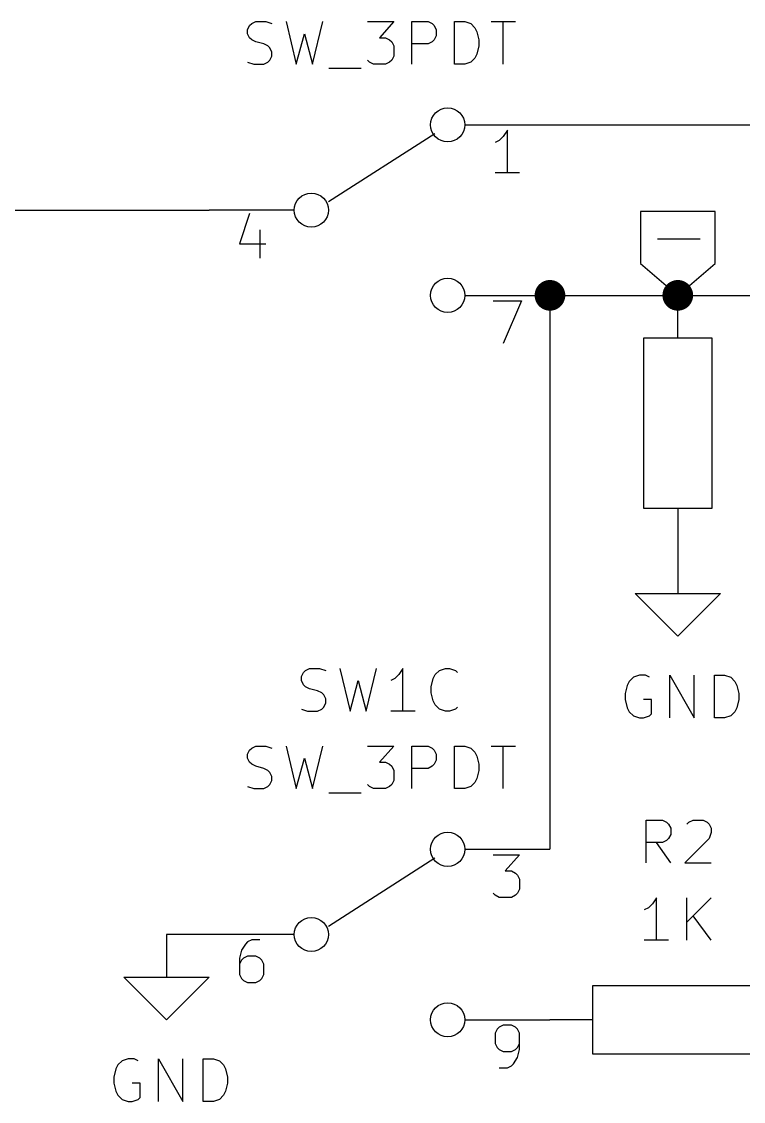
# Model space of a CAD drawing. Extents: x 0.4 to 11.3, y -7.9 to -0.4.
# Drawn here: x 2.53 to 3.377, y -2.996 to -1.729 of the extents above; entities that cross this region are included whole.
import ezdxf

# ---------------------------------------------------------------- set-up
doc = ezdxf.new("R2010")
doc.units = 0
doc.header["$MEASUREMENT"] = 0
for name, color, linetype in [('CYAN2', 4, 'CONTINUOUS'), ('GREEN3', 91, 'CONTINUOUS'), ('RED2', 1, 'CONTINUOUS'), ('RED3', 11, 'CONTINUOUS')]:
    doc.layers.add(name, color=color, linetype=linetype)

msp = doc.modelspace()

# ---------------------------------------------------------------- linework, layer by layer
at = {"layer": 'CYAN2', "linetype": 'CONTINUOUS'}
for p, q in [((2.79524, -1.73833), (2.79762, -1.73357)), ((2.79762, -1.73357), (2.8, -1.73119)), ((2.8, -1.73119), (2.80476, -1.7288)), ((2.80476, -1.7288), (2.81667, -1.7288)), ((2.81667, -1.7288), (2.82381, -1.73119)), ((2.84048, -1.7288), (2.85238, -1.7788)), ((2.87143, -1.7788), (2.88333, -1.7288)), ((2.93571, -1.7288), (2.96667, -1.7288)), ((2.96667, -1.7288), (2.95, -1.74785)), ((2.98809, -1.7788), (2.98809, -1.7288)), ((2.98809, -1.7288), (3.00714, -1.7288)), ((3.00714, -1.7288), (3.0119, -1.73119)), ((3.0119, -1.73119), (3.01428, -1.73357)), ((3.01428, -1.73357), (3.01666, -1.73833)), ((3.03809, -1.7788), (3.03809, -1.7288)), ((3.03809, -1.7288), (3.05, -1.7288)), ((3.05, -1.7288), (3.05714, -1.73119)), ((3.05714, -1.73119), (3.0619, -1.73595)), ((3.08095, -1.7288), (3.10952, -1.7288)), ((3.09524, -1.7788), (3.09524, -1.7288)), ((2.79524, -1.74309), (2.79524, -1.73833)), ((2.79762, -1.74785), (2.79524, -1.74309)), ((2.8, -1.75023), (2.79762, -1.74785)), ((2.85238, -1.7788), (2.86191, -1.74309)), ((2.86191, -1.74309), (2.87143, -1.7788)), ((2.95, -1.74785), (2.95714, -1.74785)), ((2.95714, -1.74785), (2.9619, -1.75023)), ((3.01666, -1.74547), (3.01428, -1.75023)), ((3.01666, -1.73833), (3.01666, -1.74547)), ((3.0619, -1.73595), (3.06428, -1.74071)), ((3.06428, -1.74071), (3.06666, -1.75023)), ((2.80476, -1.75261), (2.8, -1.75023)), ((2.81429, -1.755), (2.80476, -1.75261)), ((2.81905, -1.75737), (2.81429, -1.755)), ((2.82143, -1.75976), (2.81905, -1.75737)), ((2.82381, -1.76452), (2.82143, -1.75976)), ((2.9619, -1.75023), (2.96428, -1.75261)), ((2.96428, -1.75261), (2.96667, -1.75737)), ((2.96667, -1.75737), (2.96667, -1.76928)), ((3.00714, -1.755), (2.98809, -1.755)), ((3.0119, -1.75261), (3.00714, -1.755)), ((3.01428, -1.75023), (3.0119, -1.75261)), ((3.06666, -1.75737), (3.06428, -1.7669)), ((3.06666, -1.75023), (3.06666, -1.75737)), ((2.82143, -1.77404), (2.82381, -1.76928)), ((2.82381, -1.76928), (2.82381, -1.76452)), ((2.96667, -1.76928), (2.96428, -1.77404)), ((3.0619, -1.77166), (3.05714, -1.77643)), ((3.06428, -1.7669), (3.0619, -1.77166)), ((2.79524, -1.77643), (2.80238, -1.7788)), ((2.80238, -1.7788), (2.81429, -1.7788)), ((2.81429, -1.7788), (2.81905, -1.77643)), ((2.81905, -1.77643), (2.82143, -1.77404)), ((2.89048, -1.78357), (2.92857, -1.78357)), ((2.93809, -1.77643), (2.93571, -1.77404)), ((2.94285, -1.7788), (2.93809, -1.77643)), ((2.95714, -1.7788), (2.94285, -1.7788)), ((2.9619, -1.77643), (2.95714, -1.7788)), ((2.96428, -1.77404), (2.9619, -1.77643)), ((3.05, -1.7788), (3.03809, -1.7788)), ((3.05714, -1.77643), (3.05, -1.7788)), ((2.85833, -2.49733), (2.86071, -2.49257)), ((2.85833, -2.49733), (2.86071, -2.49257)), ((2.86071, -2.49257), (2.86309, -2.49019)), ((2.86071, -2.49257), (2.86309, -2.49019)), ((2.86309, -2.49019), (2.86786, -2.4878)), ((2.86309, -2.49019), (2.86786, -2.4878)), ((2.86786, -2.4878), (2.87976, -2.4878)), ((2.86786, -2.4878), (2.87976, -2.4878)), ((2.87976, -2.4878), (2.88691, -2.49019)), ((2.87976, -2.4878), (2.88691, -2.49019)), ((2.90357, -2.4878), (2.91548, -2.5378)), ((2.90357, -2.4878), (2.91548, -2.5378)), ((2.93452, -2.5378), (2.94643, -2.4878)), ((2.93452, -2.5378), (2.94643, -2.4878)), ((2.97262, -2.49495), (2.96785, -2.49971)), ((2.97262, -2.49495), (2.96785, -2.49971)), ((2.97738, -2.4878), (2.97262, -2.49495)), ((2.97738, -2.4878), (2.97262, -2.49495)), ((2.97738, -2.5378), (2.97738, -2.4878)), ((2.97738, -2.5378), (2.97738, -2.4878)), ((3.01309, -2.49971), (3.01547, -2.49495)), ((3.01309, -2.49971), (3.01547, -2.49495)), ((3.01547, -2.49495), (3.02024, -2.49019)), ((3.01547, -2.49495), (3.02024, -2.49019)), ((3.02024, -2.49019), (3.02738, -2.4878)), ((3.02024, -2.49019), (3.02738, -2.4878)), ((3.02738, -2.4878), (3.03214, -2.4878)), ((3.02738, -2.4878), (3.03214, -2.4878)), ((3.03214, -2.4878), (3.03928, -2.49019)), ((3.03214, -2.4878), (3.03928, -2.49019)), ((3.03928, -2.49019), (3.04166, -2.49257)), ((3.03928, -2.49019), (3.04166, -2.49257)), ((3.255, -2.4958), (3.24786, -2.49819)), ((3.255, -2.4958), (3.24786, -2.49819)), ((3.26214, -2.4958), (3.255, -2.4958)), ((3.26214, -2.4958), (3.255, -2.4958)), ((3.26691, -2.49819), (3.26214, -2.4958)), ((3.26691, -2.49819), (3.26214, -2.4958)), ((3.29071, -2.5458), (3.29071, -2.4958)), ((3.29071, -2.4958), (3.31928, -2.5458)), ((3.29071, -2.5458), (3.29071, -2.4958)), ((3.29071, -2.4958), (3.31928, -2.5458)), ((3.31928, -2.5458), (3.31928, -2.4958)), ((3.31928, -2.5458), (3.31928, -2.4958)), ((3.34309, -2.5458), (3.34309, -2.4958)), ((3.34309, -2.4958), (3.355, -2.4958)), ((3.34309, -2.5458), (3.34309, -2.4958)), ((3.34309, -2.4958), (3.355, -2.4958)), ((3.355, -2.4958), (3.36214, -2.49819)), ((3.355, -2.4958), (3.36214, -2.49819)), ((2.85833, -2.50209), (2.85833, -2.49733)), ((2.85833, -2.50209), (2.85833, -2.49733)), ((2.86071, -2.50685), (2.85833, -2.50209)), ((2.86071, -2.50685), (2.85833, -2.50209)), ((2.86309, -2.50923), (2.86071, -2.50685)), ((2.86309, -2.50923), (2.86071, -2.50685)), ((2.91548, -2.5378), (2.925, -2.50209)), ((2.91548, -2.5378), (2.925, -2.50209)), ((2.925, -2.50209), (2.93452, -2.5378)), ((2.925, -2.50209), (2.93452, -2.5378)), ((2.96785, -2.49971), (2.96309, -2.50209)), ((2.96785, -2.49971), (2.96309, -2.50209)), ((3.01071, -2.50923), (3.01309, -2.49971)), ((3.01071, -2.50923), (3.01309, -2.49971)), ((3.24071, -2.50771), (3.23833, -2.51723)), ((3.24071, -2.50771), (3.23833, -2.51723)), ((3.24309, -2.50295), (3.24071, -2.50771)), ((3.24309, -2.50295), (3.24071, -2.50771)), ((3.24786, -2.49819), (3.24309, -2.50295)), ((3.24786, -2.49819), (3.24309, -2.50295)), ((3.36214, -2.49819), (3.36691, -2.50295)), ((3.36214, -2.49819), (3.36691, -2.50295)), ((3.36691, -2.50295), (3.36929, -2.50771)), ((3.36691, -2.50295), (3.36929, -2.50771)), ((3.36929, -2.50771), (3.37167, -2.51723)), ((3.36929, -2.50771), (3.37167, -2.51723)), ((2.86786, -2.51161), (2.86309, -2.50923)), ((2.86786, -2.51161), (2.86309, -2.50923)), ((2.87738, -2.514), (2.86786, -2.51161)), ((2.87738, -2.514), (2.86786, -2.51161)), ((2.88214, -2.51637), (2.87738, -2.514)), ((2.88214, -2.51637), (2.87738, -2.514)), ((2.88452, -2.51876), (2.88214, -2.51637)), ((2.88452, -2.51876), (2.88214, -2.51637)), ((2.88691, -2.52352), (2.88452, -2.51876)), ((2.88691, -2.52352), (2.88452, -2.51876)), ((3.01071, -2.51637), (3.01071, -2.50923)), ((3.01071, -2.51637), (3.01071, -2.50923)), ((3.01309, -2.5259), (3.01071, -2.51637)), ((3.01309, -2.5259), (3.01071, -2.51637)), ((3.23833, -2.51723), (3.23833, -2.52437)), ((3.23833, -2.51723), (3.23833, -2.52437)), ((3.37167, -2.51723), (3.37167, -2.52437)), ((3.37167, -2.51723), (3.37167, -2.52437)), ((2.88214, -2.53543), (2.88452, -2.53304)), ((2.88214, -2.53543), (2.88452, -2.53304)), ((2.88452, -2.53304), (2.88691, -2.52828)), ((2.88452, -2.53304), (2.88691, -2.52828)), ((2.88691, -2.52828), (2.88691, -2.52352)), ((2.88691, -2.52828), (2.88691, -2.52352)), ((3.01547, -2.53066), (3.01309, -2.5259)), ((3.01547, -2.53066), (3.01309, -2.5259)), ((3.02024, -2.53543), (3.01547, -2.53066)), ((3.02024, -2.53543), (3.01547, -2.53066)), ((3.04166, -2.53304), (3.03928, -2.53543)), ((3.04166, -2.53304), (3.03928, -2.53543)), ((3.23833, -2.52437), (3.24071, -2.5339)), ((3.23833, -2.52437), (3.24071, -2.5339)), ((3.24071, -2.5339), (3.24309, -2.53866)), ((3.24071, -2.5339), (3.24309, -2.53866)), ((3.26928, -2.52437), (3.25976, -2.52437)), ((3.26928, -2.52437), (3.25976, -2.52437)), ((3.26928, -2.54104), (3.26928, -2.52437)), ((3.26928, -2.54104), (3.26928, -2.52437)), ((3.36929, -2.5339), (3.36691, -2.53866)), ((3.36929, -2.5339), (3.36691, -2.53866)), ((3.37167, -2.52437), (3.36929, -2.5339)), ((3.37167, -2.52437), (3.36929, -2.5339)), ((2.85833, -2.53543), (2.86548, -2.5378)), ((2.85833, -2.53543), (2.86548, -2.5378)), ((2.86548, -2.5378), (2.87738, -2.5378)), ((2.86548, -2.5378), (2.87738, -2.5378)), ((2.87738, -2.5378), (2.88214, -2.53543)), ((2.87738, -2.5378), (2.88214, -2.53543)), ((2.99167, -2.5378), (2.96309, -2.5378)), ((2.99167, -2.5378), (2.96309, -2.5378)), ((3.02738, -2.5378), (3.02024, -2.53543)), ((3.02738, -2.5378), (3.02024, -2.53543)), ((3.03214, -2.5378), (3.02738, -2.5378)), ((3.03214, -2.5378), (3.02738, -2.5378)), ((3.03928, -2.53543), (3.03214, -2.5378)), ((3.03928, -2.53543), (3.03214, -2.5378)), ((3.24309, -2.53866), (3.24786, -2.54343)), ((3.24309, -2.53866), (3.24786, -2.54343)), ((3.24786, -2.54343), (3.255, -2.5458)), ((3.24786, -2.54343), (3.255, -2.5458)), ((3.255, -2.5458), (3.25976, -2.5458)), ((3.255, -2.5458), (3.25976, -2.5458)), ((3.25976, -2.5458), (3.26691, -2.54343)), ((3.25976, -2.5458), (3.26691, -2.54343)), ((3.26691, -2.54343), (3.26928, -2.54104)), ((3.26691, -2.54343), (3.26928, -2.54104)), ((3.355, -2.5458), (3.34309, -2.5458)), ((3.355, -2.5458), (3.34309, -2.5458)), ((3.36214, -2.54343), (3.355, -2.5458)), ((3.36214, -2.54343), (3.355, -2.5458)), ((3.36691, -2.53866), (3.36214, -2.54343)), ((3.36691, -2.53866), (3.36214, -2.54343)), ((2.79524, -2.58833), (2.79762, -2.58357)), ((2.79524, -2.58833), (2.79762, -2.58357)), ((2.79762, -2.58357), (2.8, -2.58119)), ((2.79762, -2.58357), (2.8, -2.58119)), ((2.8, -2.58119), (2.80476, -2.5788)), ((2.8, -2.58119), (2.80476, -2.5788)), ((2.80476, -2.5788), (2.81667, -2.5788)), ((2.80476, -2.5788), (2.81667, -2.5788)), ((2.81667, -2.5788), (2.82381, -2.58119)), ((2.81667, -2.5788), (2.82381, -2.58119)), ((2.84048, -2.5788), (2.85238, -2.6288)), ((2.84048, -2.5788), (2.85238, -2.6288)), ((2.87143, -2.6288), (2.88333, -2.5788)), ((2.87143, -2.6288), (2.88333, -2.5788)), ((2.93571, -2.5788), (2.96667, -2.5788)), ((2.93571, -2.5788), (2.96667, -2.5788)), ((2.96667, -2.5788), (2.95, -2.59785)), ((2.96667, -2.5788), (2.95, -2.59785)), ((2.98809, -2.6288), (2.98809, -2.5788)), ((2.98809, -2.5788), (3.00714, -2.5788)), ((2.98809, -2.6288), (2.98809, -2.5788)), ((2.98809, -2.5788), (3.00714, -2.5788)), ((3.00714, -2.5788), (3.0119, -2.58119)), ((3.00714, -2.5788), (3.0119, -2.58119)), ((3.0119, -2.58119), (3.01428, -2.58357)), ((3.0119, -2.58119), (3.01428, -2.58357)), ((3.01428, -2.58357), (3.01666, -2.58833)), ((3.01428, -2.58357), (3.01666, -2.58833)), ((3.03809, -2.6288), (3.03809, -2.5788)), ((3.03809, -2.5788), (3.05, -2.5788)), ((3.03809, -2.6288), (3.03809, -2.5788)), ((3.03809, -2.5788), (3.05, -2.5788)), ((3.05, -2.5788), (3.05714, -2.58119)), ((3.05, -2.5788), (3.05714, -2.58119)), ((3.05714, -2.58119), (3.0619, -2.58595)), ((3.05714, -2.58119), (3.0619, -2.58595)), ((3.08095, -2.5788), (3.10952, -2.5788)), ((3.08095, -2.5788), (3.10952, -2.5788)), ((3.09524, -2.6288), (3.09524, -2.5788)), ((3.09524, -2.6288), (3.09524, -2.5788)), ((2.79524, -2.59309), (2.79524, -2.58833)), ((2.79524, -2.59309), (2.79524, -2.58833)), ((2.79762, -2.59785), (2.79524, -2.59309)), ((2.79762, -2.59785), (2.79524, -2.59309)), ((2.85238, -2.6288), (2.86191, -2.59309)), ((2.85238, -2.6288), (2.86191, -2.59309)), ((2.86191, -2.59309), (2.87143, -2.6288)), ((2.86191, -2.59309), (2.87143, -2.6288)), ((3.01666, -2.59547), (3.01428, -2.60023)), ((3.01666, -2.59547), (3.01428, -2.60023)), ((3.01666, -2.58833), (3.01666, -2.59547)), ((3.01666, -2.58833), (3.01666, -2.59547)), ((3.0619, -2.58595), (3.06428, -2.59071)), ((3.0619, -2.58595), (3.06428, -2.59071)), ((3.06428, -2.59071), (3.06666, -2.60023)), ((3.06428, -2.59071), (3.06666, -2.60023)), ((2.8, -2.60023), (2.79762, -2.59785)), ((2.8, -2.60023), (2.79762, -2.59785)), ((2.80476, -2.60261), (2.8, -2.60023)), ((2.80476, -2.60261), (2.8, -2.60023)), ((2.81429, -2.605), (2.80476, -2.60261)), ((2.81429, -2.605), (2.80476, -2.60261)), ((2.81905, -2.60737), (2.81429, -2.605)), ((2.81905, -2.60737), (2.81429, -2.605)), ((2.82143, -2.60976), (2.81905, -2.60737)), ((2.82143, -2.60976), (2.81905, -2.60737)), ((2.82381, -2.61452), (2.82143, -2.60976)), ((2.82381, -2.61452), (2.82143, -2.60976)), ((2.95, -2.59785), (2.95714, -2.59785)), ((2.95, -2.59785), (2.95714, -2.59785)), ((2.95714, -2.59785), (2.9619, -2.60023)), ((2.95714, -2.59785), (2.9619, -2.60023)), ((2.9619, -2.60023), (2.96428, -2.60261)), ((2.9619, -2.60023), (2.96428, -2.60261)), ((2.96428, -2.60261), (2.96667, -2.60737)), ((2.96428, -2.60261), (2.96667, -2.60737)), ((2.96667, -2.60737), (2.96667, -2.61928)), ((2.96667, -2.60737), (2.96667, -2.61928)), ((3.00714, -2.605), (2.98809, -2.605)), ((3.00714, -2.605), (2.98809, -2.605)), ((3.0119, -2.60261), (3.00714, -2.605)), ((3.0119, -2.60261), (3.00714, -2.605)), ((3.01428, -2.60023), (3.0119, -2.60261)), ((3.01428, -2.60023), (3.0119, -2.60261)), ((3.06666, -2.60737), (3.06428, -2.6169)), ((3.06666, -2.60737), (3.06428, -2.6169)), ((3.06666, -2.60023), (3.06666, -2.60737)), ((3.06666, -2.60023), (3.06666, -2.60737)), ((2.82143, -2.62404), (2.82381, -2.61928)), ((2.82143, -2.62404), (2.82381, -2.61928)), ((2.82381, -2.61928), (2.82381, -2.61452)), ((2.82381, -2.61928), (2.82381, -2.61452)), ((2.96667, -2.61928), (2.96428, -2.62404)), ((2.96667, -2.61928), (2.96428, -2.62404)), ((3.0619, -2.62166), (3.05714, -2.62643)), ((3.0619, -2.62166), (3.05714, -2.62643)), ((3.06428, -2.6169), (3.0619, -2.62166)), ((3.06428, -2.6169), (3.0619, -2.62166)), ((2.79524, -2.62643), (2.80238, -2.6288)), ((2.79524, -2.62643), (2.80238, -2.6288)), ((2.80238, -2.6288), (2.81429, -2.6288)), ((2.80238, -2.6288), (2.81429, -2.6288)), ((2.81429, -2.6288), (2.81905, -2.62643)), ((2.81429, -2.6288), (2.81905, -2.62643)), ((2.81905, -2.62643), (2.82143, -2.62404)), ((2.81905, -2.62643), (2.82143, -2.62404)), ((2.89048, -2.63357), (2.92857, -2.63357)), ((2.89048, -2.63357), (2.92857, -2.63357)), ((2.93809, -2.62643), (2.93571, -2.62404)), ((2.93809, -2.62643), (2.93571, -2.62404)), ((2.94285, -2.6288), (2.93809, -2.62643)), ((2.94285, -2.6288), (2.93809, -2.62643)), ((2.95714, -2.6288), (2.94285, -2.6288)), ((2.95714, -2.6288), (2.94285, -2.6288)), ((2.9619, -2.62643), (2.95714, -2.6288)), ((2.9619, -2.62643), (2.95714, -2.6288)), ((2.96428, -2.62404), (2.9619, -2.62643)), ((2.96428, -2.62404), (2.9619, -2.62643)), ((3.05, -2.6288), (3.03809, -2.6288)), ((3.05, -2.6288), (3.03809, -2.6288)), ((3.05714, -2.62643), (3.05, -2.6288)), ((3.05714, -2.62643), (3.05, -2.6288)), ((3.26309, -2.7158), (3.26309, -2.6658)), ((3.26309, -2.6658), (3.28214, -2.6658)), ((3.26309, -2.7158), (3.26309, -2.6658)), ((3.26309, -2.6658), (3.28214, -2.6658)), ((3.28214, -2.6658), (3.28691, -2.66819)), ((3.28214, -2.6658), (3.28691, -2.66819)), ((3.28691, -2.66819), (3.28929, -2.67057)), ((3.28691, -2.66819), (3.28929, -2.67057)), ((3.28929, -2.67057), (3.29167, -2.67533)), ((3.28929, -2.67057), (3.29167, -2.67533)), ((3.31072, -2.67057), (3.31309, -2.66819)), ((3.31072, -2.67057), (3.31309, -2.66819)), ((3.31309, -2.66819), (3.31786, -2.6658)), ((3.31309, -2.66819), (3.31786, -2.6658)), ((3.31786, -2.6658), (3.32976, -2.6658)), ((3.31786, -2.6658), (3.32976, -2.6658)), ((3.32976, -2.6658), (3.33452, -2.66819)), ((3.32976, -2.6658), (3.33452, -2.66819)), ((3.33452, -2.66819), (3.33691, -2.67057)), ((3.33452, -2.66819), (3.33691, -2.67057)), ((3.33691, -2.67057), (3.33929, -2.67533)), ((3.33691, -2.67057), (3.33929, -2.67533)), ((3.29167, -2.68247), (3.28929, -2.68723)), ((3.29167, -2.68247), (3.28929, -2.68723)), ((3.29167, -2.67533), (3.29167, -2.68247)), ((3.29167, -2.67533), (3.29167, -2.68247)), ((3.33929, -2.68009), (3.33691, -2.68723)), ((3.33929, -2.68009), (3.33691, -2.68723)), ((3.33929, -2.67533), (3.33929, -2.68009)), ((3.33929, -2.67533), (3.33929, -2.68009)), ((3.28214, -2.692), (3.26309, -2.692)), ((3.28214, -2.692), (3.26309, -2.692)), ((3.29167, -2.7158), (3.275, -2.692)), ((3.29167, -2.7158), (3.275, -2.692)), ((3.28691, -2.68961), (3.28214, -2.692)), ((3.28691, -2.68961), (3.28214, -2.692)), ((3.28929, -2.68723), (3.28691, -2.68961)), ((3.28929, -2.68723), (3.28691, -2.68961)), ((3.33691, -2.68723), (3.30833, -2.7158)), ((3.33691, -2.68723), (3.30833, -2.7158)), ((3.30833, -2.7158), (3.33929, -2.7158)), ((3.30833, -2.7158), (3.33929, -2.7158)), ((3.275, -2.7568), (3.27024, -2.76395)), ((3.275, -2.7568), (3.27024, -2.76395)), ((3.275, -2.8068), (3.275, -2.7568)), ((3.275, -2.8068), (3.275, -2.7568)), ((3.31071, -2.8068), (3.31071, -2.7568)), ((3.33928, -2.7568), (3.31071, -2.78537)), ((3.31071, -2.8068), (3.31071, -2.7568)), ((3.33928, -2.7568), (3.31071, -2.78537)), ((3.26548, -2.76871), (3.26072, -2.77109)), ((3.26548, -2.76871), (3.26072, -2.77109)), ((3.27024, -2.76395), (3.26548, -2.76871)), ((3.27024, -2.76395), (3.26548, -2.76871)), ((3.33928, -2.8068), (3.31786, -2.77823)), ((3.33928, -2.8068), (3.31786, -2.77823)), ((3.28929, -2.8068), (3.26072, -2.8068)), ((3.28929, -2.8068), (3.26072, -2.8068)), ((2.64786, -2.94819), (2.64309, -2.95295)), ((2.64786, -2.94819), (2.64309, -2.95295)), ((2.655, -2.9458), (2.64786, -2.94819)), ((2.655, -2.9458), (2.64786, -2.94819)), ((2.66214, -2.9458), (2.655, -2.9458)), ((2.66214, -2.9458), (2.655, -2.9458)), ((2.66691, -2.94819), (2.66214, -2.9458)), ((2.66691, -2.94819), (2.66214, -2.9458)), ((2.69071, -2.9958), (2.69071, -2.9458)), ((2.69071, -2.9458), (2.71928, -2.9958)), ((2.69071, -2.9958), (2.69071, -2.9458)), ((2.69071, -2.9458), (2.71928, -2.9958)), ((2.71928, -2.9958), (2.71928, -2.9458)), ((2.71928, -2.9958), (2.71928, -2.9458)), ((2.74309, -2.9958), (2.74309, -2.9458)), ((2.74309, -2.9458), (2.755, -2.9458)), ((2.74309, -2.9958), (2.74309, -2.9458)), ((2.74309, -2.9458), (2.755, -2.9458)), ((2.755, -2.9458), (2.76214, -2.94819)), ((2.755, -2.9458), (2.76214, -2.94819)), ((2.76214, -2.94819), (2.76691, -2.95295)), ((2.76214, -2.94819), (2.76691, -2.95295)), ((2.64071, -2.95771), (2.63833, -2.96723)), ((2.64071, -2.95771), (2.63833, -2.96723)), ((2.64309, -2.95295), (2.64071, -2.95771)), ((2.64309, -2.95295), (2.64071, -2.95771)), ((2.76691, -2.95295), (2.76929, -2.95771)), ((2.76691, -2.95295), (2.76929, -2.95771)), ((2.76929, -2.95771), (2.77167, -2.96723)), ((2.76929, -2.95771), (2.77167, -2.96723)), ((2.63833, -2.96723), (2.63833, -2.97437)), ((2.63833, -2.96723), (2.63833, -2.97437)), ((2.63833, -2.97437), (2.64071, -2.9839)), ((2.63833, -2.97437), (2.64071, -2.9839)), ((2.66928, -2.97437), (2.65976, -2.97437)), ((2.66928, -2.97437), (2.65976, -2.97437)), ((2.66928, -2.99104), (2.66928, -2.97437)), ((2.66928, -2.99104), (2.66928, -2.97437)), ((2.77167, -2.97437), (2.76929, -2.9839)), ((2.77167, -2.97437), (2.76929, -2.9839)), ((2.77167, -2.96723), (2.77167, -2.97437)), ((2.77167, -2.96723), (2.77167, -2.97437)), ((2.64071, -2.9839), (2.64309, -2.98866)), ((2.64071, -2.9839), (2.64309, -2.98866)), ((2.64309, -2.98866), (2.64786, -2.99343)), ((2.64309, -2.98866), (2.64786, -2.99343)), ((2.76691, -2.98866), (2.76214, -2.99343)), ((2.76691, -2.98866), (2.76214, -2.99343)), ((2.76929, -2.9839), (2.76691, -2.98866)), ((2.76929, -2.9839), (2.76691, -2.98866)), ((2.64786, -2.99343), (2.655, -2.9958)), ((2.64786, -2.99343), (2.655, -2.9958)), ((2.655, -2.9958), (2.65976, -2.9958)), ((2.655, -2.9958), (2.65976, -2.9958)), ((2.65976, -2.9958), (2.66691, -2.99343)), ((2.65976, -2.9958), (2.66691, -2.99343)), ((2.66691, -2.99343), (2.66928, -2.99104)), ((2.66691, -2.99343), (2.66928, -2.99104)), ((2.755, -2.9958), (2.74309, -2.9958)), ((2.755, -2.9958), (2.74309, -2.9958)), ((2.76214, -2.99343), (2.755, -2.9958)), ((2.76214, -2.99343), (2.755, -2.9958))]:
    msp.add_line(p, q, dxfattribs=at)
at = {"layer": 'GREEN3', "linetype": 'CONTINUOUS'}
for p, q in [((3.15, -1.85), (4.83, -1.85)), ((2.47, -1.95), (2.75, -1.95)), ((3.15, -2.05), (3.15, -2.7)), ((3.15, -2.05), (3.3, -2.05)), ((3.3, -2.05), (3.5, -2.05)), ((2.75, -2.8), (2.7, -2.8))]:
    msp.add_line(p, q, dxfattribs=at)
at = {"layer": 'GREEN3', "const_width": 0.018}
for points in [[(3.141, -2.05, 1), (3.159, -2.05, 1)], [(3.291, -2.05, 1), (3.309, -2.05, 1)]]:
    msp.add_lwpolyline(points, format="xyb", close=True, dxfattribs=at)
at = {"layer": 'RED2', "linetype": 'CONTINUOUS'}
for p, q in [((2.89, -1.94), (3.015, -1.86)), ((3.05, -1.85), (3.15, -1.85)), ((2.85, -1.95), (2.75, -1.95)), ((3.3, -1.9518), (3.25624, -1.9518)), ((3.25624, -1.9518), (3.25624, -2.0125)), ((3.34376, -1.9518), (3.3, -1.9518)), ((3.34376, -2.0125), (3.34376, -1.9518)), ((3.32638, -1.98398), (3.27638, -1.98398)), ((3.25624, -2.0125), (3.3, -2.05)), ((3.3, -2.05), (3.34376, -2.0125)), ((3.05, -2.05), (3.15, -2.05)), ((3.3, -2.1), (3.3, -2.05)), ((3.3, -2.1), (3.3, -2.05)), ((3.26, -2.3), (3.26, -2.1)), ((3.26, -2.1), (3.34, -2.1)), ((3.34, -2.1), (3.34, -2.3)), ((3.34, -2.3), (3.26, -2.3)), ((3.3, -2.3), (3.3, -2.35)), ((3.3, -2.3), (3.3, -2.35)), ((3.3, -2.35), (3.3, -2.4)), ((3.3, -2.45), (3.25, -2.4)), ((3.25, -2.4), (3.3, -2.4)), ((3.3, -2.4), (3.35, -2.4)), ((3.35, -2.4), (3.3, -2.45)), ((2.89, -2.79), (3.015, -2.71)), ((3.05, -2.7), (3.15, -2.7)), ((3.05, -2.7), (3.15, -2.7)), ((2.7, -2.8), (2.7, -2.85)), ((2.85, -2.8), (2.75, -2.8)), ((2.85, -2.8), (2.75, -2.8)), ((2.7, -2.9), (2.65, -2.85)), ((2.65, -2.85), (2.7, -2.85)), ((2.7, -2.85), (2.75, -2.85)), ((2.75, -2.85), (2.7, -2.9)), ((3.2, -2.86), (3.2, -2.94)), ((3.4, -2.86), (3.2, -2.86)), ((3.05, -2.9), (3.15, -2.9)), ((3.05, -2.9), (3.15, -2.9)), ((3.2, -2.9), (3.15, -2.9)), ((3.2, -2.9), (3.15, -2.9)), ((3.2, -2.94), (3.4, -2.94))]:
    msp.add_line(p, q, dxfattribs=at)
at = {"layer": 'RED2'}
for centre in [(3.03, -1.85), (2.87, -1.95), (3.03, -2.05), (3.03, -2.7), (2.87, -2.8), (3.03, -2.9)]:
    msp.add_circle(centre, 0.02, dxfattribs=at)
at = {"layer": 'RED3', "linetype": 'CONTINUOUS'}
for p, q in [((3.1, -1.85638), (3.09524, -1.86352)), ((3.1, -1.90638), (3.1, -1.85638)), ((3.09048, -1.86828), (3.08572, -1.87067)), ((3.09524, -1.86352), (3.09048, -1.86828)), ((3.11429, -1.90638), (3.08572, -1.90638)), ((2.79762, -1.954), (2.78572, -1.98971)), ((2.80952, -1.97305), (2.80952, -2.00638)), ((2.78572, -1.98971), (2.81667, -1.98971)), ((3.08333, -2.05638), (3.11667, -2.05638)), ((3.11667, -2.05638), (3.09524, -2.10638)), ((3.08333, -2.70638), (3.11429, -2.70638)), ((3.08333, -2.70638), (3.11429, -2.70638)), ((3.11429, -2.70638), (3.09762, -2.72543)), ((3.11429, -2.70638), (3.09762, -2.72543)), ((3.09762, -2.72543), (3.10476, -2.72543)), ((3.09762, -2.72543), (3.10476, -2.72543)), ((3.10476, -2.72543), (3.10952, -2.72781)), ((3.10476, -2.72543), (3.10952, -2.72781)), ((3.10952, -2.72781), (3.11191, -2.73019)), ((3.10952, -2.72781), (3.11191, -2.73019)), ((3.11191, -2.73019), (3.11429, -2.73495)), ((3.11191, -2.73019), (3.11429, -2.73495)), ((3.11429, -2.73495), (3.11429, -2.74685)), ((3.11429, -2.73495), (3.11429, -2.74685)), ((3.11429, -2.74685), (3.11191, -2.75162)), ((3.11429, -2.74685), (3.11191, -2.75162)), ((3.08572, -2.754), (3.08333, -2.75162)), ((3.08572, -2.754), (3.08333, -2.75162)), ((3.09048, -2.75638), (3.08572, -2.754)), ((3.09048, -2.75638), (3.08572, -2.754)), ((3.10476, -2.75638), (3.09048, -2.75638)), ((3.10476, -2.75638), (3.09048, -2.75638)), ((3.10952, -2.754), (3.10476, -2.75638)), ((3.10952, -2.754), (3.10476, -2.75638)), ((3.11191, -2.75162), (3.10952, -2.754)), ((3.11191, -2.75162), (3.10952, -2.754)), ((2.79286, -2.81114), (2.78809, -2.81828)), ((2.79286, -2.81114), (2.78809, -2.81828)), ((2.79524, -2.80876), (2.79286, -2.81114)), ((2.79524, -2.80876), (2.79286, -2.81114)), ((2.8, -2.80638), (2.79524, -2.80876)), ((2.8, -2.80638), (2.79524, -2.80876)), ((2.80952, -2.80638), (2.8, -2.80638)), ((2.80952, -2.80638), (2.8, -2.80638)), ((2.78809, -2.81828), (2.78572, -2.82781)), ((2.78809, -2.81828), (2.78572, -2.82781)), ((2.78572, -2.82781), (2.78572, -2.84685)), ((2.78572, -2.82781), (2.78572, -2.84685)), ((2.78809, -2.83019), (2.78572, -2.83495)), ((2.78809, -2.83019), (2.78572, -2.83495)), ((2.79048, -2.82781), (2.78809, -2.83019)), ((2.79048, -2.82781), (2.78809, -2.83019)), ((2.79524, -2.82543), (2.79048, -2.82781)), ((2.79524, -2.82543), (2.79048, -2.82781)), ((2.80476, -2.82543), (2.79524, -2.82543)), ((2.80476, -2.82543), (2.79524, -2.82543)), ((2.80952, -2.82781), (2.80476, -2.82543)), ((2.80952, -2.82781), (2.80476, -2.82543)), ((2.81191, -2.83019), (2.80952, -2.82781)), ((2.81191, -2.83019), (2.80952, -2.82781)), ((2.81429, -2.83495), (2.81191, -2.83019)), ((2.81429, -2.83495), (2.81191, -2.83019)), ((2.81429, -2.84685), (2.81429, -2.83495)), ((2.81429, -2.84685), (2.81429, -2.83495)), ((2.78572, -2.84685), (2.78809, -2.85162)), ((2.78572, -2.84685), (2.78809, -2.85162)), ((2.81191, -2.85162), (2.81429, -2.84685)), ((2.81191, -2.85162), (2.81429, -2.84685)), ((2.78809, -2.85162), (2.79048, -2.854)), ((2.78809, -2.85162), (2.79048, -2.854)), ((2.79048, -2.854), (2.79524, -2.85638)), ((2.79048, -2.854), (2.79524, -2.85638)), ((2.79524, -2.85638), (2.80476, -2.85638)), ((2.79524, -2.85638), (2.80476, -2.85638)), ((2.80476, -2.85638), (2.80952, -2.854)), ((2.80476, -2.85638), (2.80952, -2.854)), ((2.80952, -2.854), (2.81191, -2.85162)), ((2.80952, -2.854), (2.81191, -2.85162)), ((3.08809, -2.91114), (3.08572, -2.9159)), ((3.08809, -2.91114), (3.08572, -2.9159)), ((3.09048, -2.90876), (3.08809, -2.91114)), ((3.09048, -2.90876), (3.08809, -2.91114)), ((3.09524, -2.90638), (3.09048, -2.90876)), ((3.09524, -2.90638), (3.09048, -2.90876)), ((3.10476, -2.90638), (3.09524, -2.90638)), ((3.10476, -2.90638), (3.09524, -2.90638)), ((3.10952, -2.90876), (3.10476, -2.90638)), ((3.10952, -2.90876), (3.10476, -2.90638)), ((3.11191, -2.91114), (3.10952, -2.90876)), ((3.11191, -2.91114), (3.10952, -2.90876)), ((3.11429, -2.9159), (3.11191, -2.91114)), ((3.11429, -2.9159), (3.11191, -2.91114)), ((3.08572, -2.9159), (3.08572, -2.92781)), ((3.08572, -2.9159), (3.08572, -2.92781)), ((3.11429, -2.93495), (3.11429, -2.9159)), ((3.11429, -2.93495), (3.11429, -2.9159)), ((3.08572, -2.92781), (3.08809, -2.93257)), ((3.08572, -2.92781), (3.08809, -2.93257)), ((3.08809, -2.93257), (3.09048, -2.93495)), ((3.08809, -2.93257), (3.09048, -2.93495)), ((3.09048, -2.93495), (3.09524, -2.93733)), ((3.09048, -2.93495), (3.09524, -2.93733)), ((3.09524, -2.93733), (3.10476, -2.93733)), ((3.09524, -2.93733), (3.10476, -2.93733)), ((3.10476, -2.93733), (3.10952, -2.93495)), ((3.10476, -2.93733), (3.10952, -2.93495)), ((3.10952, -2.93495), (3.11191, -2.93257)), ((3.10952, -2.93495), (3.11191, -2.93257)), ((3.11191, -2.93257), (3.11429, -2.92781)), ((3.11191, -2.93257), (3.11429, -2.92781)), ((3.11191, -2.94447), (3.11429, -2.93495)), ((3.11191, -2.94447), (3.11429, -2.93495)), ((3.10476, -2.954), (3.10714, -2.95162)), ((3.10476, -2.954), (3.10714, -2.95162)), ((3.10714, -2.95162), (3.11191, -2.94447)), ((3.10714, -2.95162), (3.11191, -2.94447)), ((3.09048, -2.95638), (3.1, -2.95638)), ((3.09048, -2.95638), (3.1, -2.95638)), ((3.1, -2.95638), (3.10476, -2.954)), ((3.1, -2.95638), (3.10476, -2.954))]:
    msp.add_line(p, q, dxfattribs=at)

doc.saveas('drawing.dxf')
